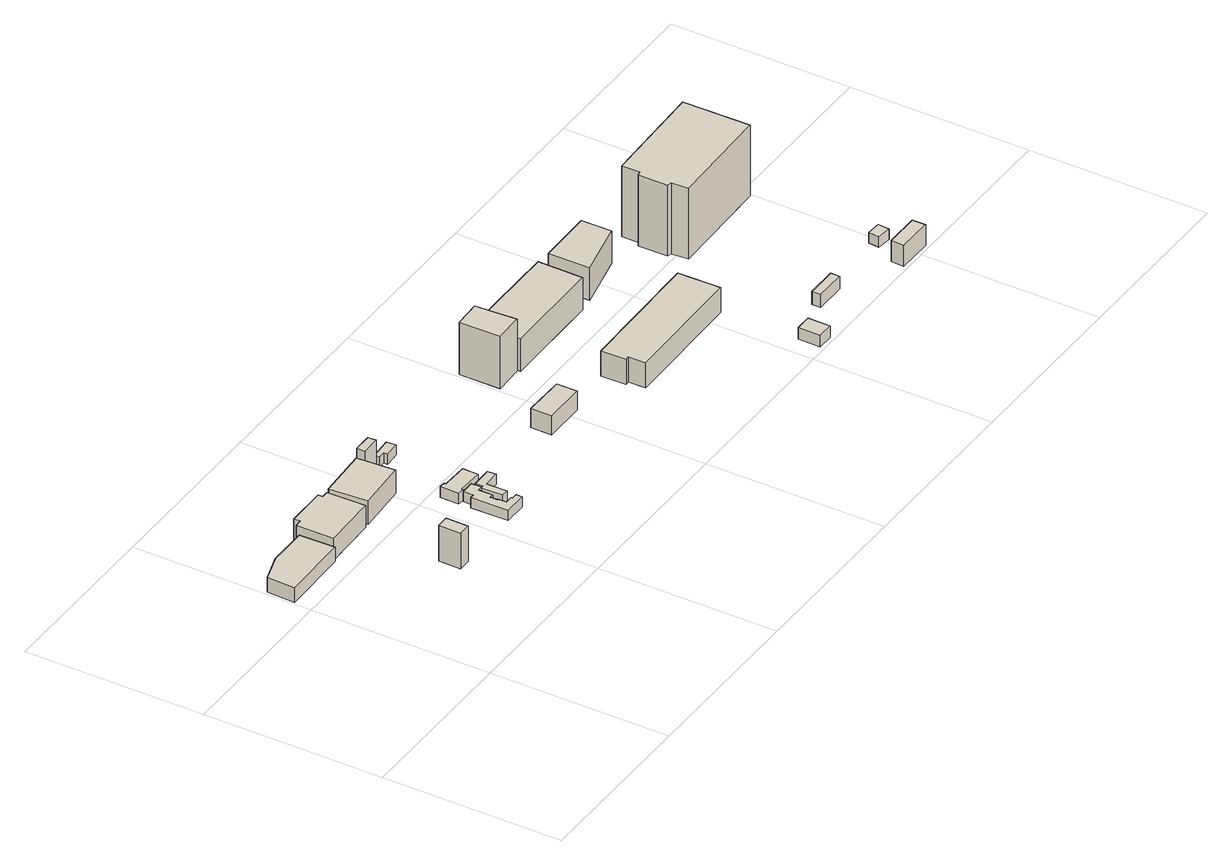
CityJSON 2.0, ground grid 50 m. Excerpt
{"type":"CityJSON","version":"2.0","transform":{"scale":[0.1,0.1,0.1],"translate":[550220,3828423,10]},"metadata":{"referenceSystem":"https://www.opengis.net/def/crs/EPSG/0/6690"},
"CityObjects":{
"building1":{"type":"Building","attributes":{"計測周辺長":60.32,"1/2500図郭":107,"区名":"平野区","町丁目名称":"瓜破南１丁目","街区番号":3,"class":"3001","usage":"454","measuredHeight":4.3,"storeysAboveGround":1,"BuildingDetailAttribute.buildingRoofEdgeArea":199,"BuildingDetailAttribute.buildingStructureType":"601","BuildingDetailAttribute.buildingStructureOrgType":"1","BuildingDetailAttribute.detailedUsage":"1930","BuildingDetailAttribute.specifiedBuildingCoverageRate":0.8,"BuildingDetailAttribute.surveyYear":2017,"BuildingRiverFloodingRiskAttribute.description":"10","BuildingRiverFloodingRiskAttribute.rank":"1","BuildingRiverFloodingRiskAttribute.depth":0.031,"BuildingRiverFloodingRiskAttribute.adminType":"2","BuildingRiverFloodingRiskAttribute.scale":"2","BuildingRiverFloodingRiskAttribute.duration":0,"BuildingIDAttribute.prefecture":"27","BuildingIDAttribute.city":"27126"},"geometry":[{"type":"Solid","lod":"1","boundaries":[[[[0,1,2,3,4]],[[3,5,6,4]],[[2,7,5,3]],[[1,8,7,2]],[[0,9,8,1]],[[4,6,9,0]],[[5,7,8,9,6]]]]}]},
"building2":{"type":"Building","attributes":{"計測周辺長":677.42,"1/2500図郭":107,"区名":"平野区","町丁目名称":"瓜破南１丁目","街区番号":3,"class":"3003","usage":"452","measuredHeight":10.5,"storeysAboveGround":7,"BuildingDetailAttribute.buildingRoofEdgeArea":13074.45,"BuildingDetailAttribute.buildingStructureType":"603","BuildingDetailAttribute.buildingStructureOrgType":"3","BuildingDetailAttribute.detailedUsage":"1620","BuildingDetailAttribute.specifiedBuildingCoverageRate":0.6,"BuildingDetailAttribute.surveyYear":2017,"BuildingRiverFloodingRiskAttribute.description":"10","BuildingRiverFloodingRiskAttribute.rank":"2","BuildingRiverFloodingRiskAttribute.depth":0.538,"BuildingRiverFloodingRiskAttribute.adminType":"2","BuildingRiverFloodingRiskAttribute.scale":"2","BuildingRiverFloodingRiskAttribute.duration":1.27,"BuildingIDAttribute.prefecture":"27","BuildingIDAttribute.city":"27126"},"geometry":[{"type":"Solid","lod":"1","boundaries":[[[[10,11,12,13,14]],[[13,15,16,14]],[[12,17,15,13]],[[11,18,17,12]],[[10,19,18,11]],[[14,16,19,10]],[[15,17,18,19,16]]]]}]},
"building3":{"type":"Building","attributes":{"計測周辺長":55.29,"1/2500図郭":107,"区名":"平野区","町丁目名称":"瓜破南１丁目","街区番号":3,"class":"3001","usage":"454","measuredHeight":6.5,"storeysAboveGround":1,"BuildingDetailAttribute.buildingRoofEdgeArea":181.92,"BuildingDetailAttribute.buildingStructureType":"610","BuildingDetailAttribute.buildingStructureOrgType":"2","BuildingDetailAttribute.detailedUsage":"1930","BuildingDetailAttribute.specifiedBuildingCoverageRate":0.8,"BuildingDetailAttribute.surveyYear":2017,"BuildingRiverFloodingRiskAttribute.description":"10","BuildingRiverFloodingRiskAttribute.rank":"1","BuildingRiverFloodingRiskAttribute.depth":0.08,"BuildingRiverFloodingRiskAttribute.adminType":"2","BuildingRiverFloodingRiskAttribute.scale":"2","BuildingRiverFloodingRiskAttribute.duration":0,"BuildingIDAttribute.prefecture":"27","BuildingIDAttribute.city":"27126"},"geometry":[{"type":"Solid","lod":"1","boundaries":[[[[20,21,22,23,24,25,26,27]],[[26,28,29,27]],[[25,30,28,26]],[[24,31,30,25]],[[23,32,31,24]],[[22,33,32,23]],[[21,34,33,22]],[[20,35,34,21]],[[27,29,35,20]],[[28,30,31,32,33,34,35,29]]]]}]},
"building4":{"type":"Building","attributes":{"計測周辺長":49.86,"1/2500図郭":107,"区名":"平野区","町丁目名称":"瓜破南１丁目","街区番号":3,"class":"3001","usage":"441","measuredHeight":7,"storeysAboveGround":1,"BuildingDetailAttribute.buildingRoofEdgeArea":152.02,"BuildingDetailAttribute.buildingStructureType":"610","BuildingDetailAttribute.buildingStructureOrgType":"2","BuildingDetailAttribute.detailedUsage":"1520","BuildingDetailAttribute.specifiedBuildingCoverageRate":0.8,"BuildingDetailAttribute.surveyYear":2017,"BuildingRiverFloodingRiskAttribute.description":"10","BuildingRiverFloodingRiskAttribute.rank":"1","BuildingRiverFloodingRiskAttribute.depth":0.08,"BuildingRiverFloodingRiskAttribute.adminType":"2","BuildingRiverFloodingRiskAttribute.scale":"2","BuildingRiverFloodingRiskAttribute.duration":0,"BuildingIDAttribute.prefecture":"27","BuildingIDAttribute.city":"27126"},"geometry":[{"type":"Solid","lod":"1","boundaries":[[[[36,37,38,39]],[[38,40,41,39]],[[37,42,40,38]],[[36,43,42,37]],[[39,41,43,36]],[[40,42,43,41]]]]}]},
"building5":{"type":"Building","attributes":{"class":"3001","BuildingDetailAttribute.specifiedBuildingCoverageRate":0.6,"BuildingDetailAttribute.surveyYear":2017,"BuildingRiverFloodingRiskAttribute.description":"10","BuildingRiverFloodingRiskAttribute.rank":"2","BuildingRiverFloodingRiskAttribute.depth":0.566,"BuildingRiverFloodingRiskAttribute.adminType":"2","BuildingRiverFloodingRiskAttribute.scale":"2","BuildingRiverFloodingRiskAttribute.duration":1.83,"BuildingIDAttribute.prefecture":"27","BuildingIDAttribute.city":"27126"},"geometry":[{"type":"Solid","lod":"1","boundaries":[[[[44,45,46,47,48,49,50,51,52,53,54,55,56,57,58,59]],[[58,60,61,59]],[[57,62,60,58]],[[56,63,62,57]],[[55,64,63,56]],[[54,65,64,55]],[[53,66,65,54]],[[52,67,66,53]],[[51,68,67,52]],[[50,69,68,51]],[[49,70,69,50]],[[48,71,70,49]],[[47,72,71,48]],[[46,73,72,47]],[[45,74,73,46]],[[44,75,74,45]],[[59,61,75,44]],[[60,62,63,64,65,66,67,68,69,70,71,72,73,74,75,61]]]]}]},
"building6":{"type":"Building","attributes":{"計測周辺長":26.12,"1/2500図郭":107,"区名":"平野区","町丁目名称":"瓜破南１丁目","街区番号":3,"class":"3001","usage":"454","measuredHeight":3.3,"storeysAboveGround":1,"BuildingDetailAttribute.buildingRoofEdgeArea":38.34,"BuildingDetailAttribute.buildingStructureType":"610","BuildingDetailAttribute.buildingStructureOrgType":"2","BuildingDetailAttribute.detailedUsage":"1930","BuildingDetailAttribute.specifiedBuildingCoverageRate":0.6,"BuildingDetailAttribute.surveyYear":2017,"BuildingRiverFloodingRiskAttribute.description":"10","BuildingRiverFloodingRiskAttribute.rank":"2","BuildingRiverFloodingRiskAttribute.depth":0.566,"BuildingRiverFloodingRiskAttribute.adminType":"2","BuildingRiverFloodingRiskAttribute.scale":"2","BuildingRiverFloodingRiskAttribute.duration":1.83,"BuildingIDAttribute.prefecture":"27","BuildingIDAttribute.city":"27126"},"geometry":[{"type":"Solid","lod":"1","boundaries":[[[[76,77,78,79,80,81,82,83]],[[82,84,85,83]],[[81,86,84,82]],[[80,87,86,81]],[[79,88,87,80]],[[78,89,88,79]],[[77,90,89,78]],[[76,91,90,77]],[[83,85,91,76]],[[84,86,87,88,89,90,91,85]]]]}]},
"building7":{"type":"Building","attributes":{"class":"3001","BuildingDetailAttribute.specifiedBuildingCoverageRate":0.6,"BuildingDetailAttribute.surveyYear":2017,"BuildingRiverFloodingRiskAttribute.description":"10","BuildingRiverFloodingRiskAttribute.rank":"2","BuildingRiverFloodingRiskAttribute.depth":0.566,"BuildingRiverFloodingRiskAttribute.adminType":"2","BuildingRiverFloodingRiskAttribute.scale":"2","BuildingRiverFloodingRiskAttribute.duration":1.83,"BuildingIDAttribute.prefecture":"27","BuildingIDAttribute.city":"27126"},"geometry":[{"type":"Solid","lod":"1","boundaries":[[[[92,93,94,95,96,97,98,99]],[[98,100,101,99]],[[97,102,100,98]],[[96,103,102,97]],[[95,104,103,96]],[[94,105,104,95]],[[93,106,105,94]],[[92,107,106,93]],[[99,101,107,92]],[[100,102,103,104,105,106,107,101]]]]}]},
"building8":{"type":"Building","attributes":{"class":"3001","measuredHeight":7.8,"BuildingDetailAttribute.specifiedBuildingCoverageRate":0.8,"BuildingDetailAttribute.surveyYear":2017,"BuildingRiverFloodingRiskAttribute.description":"2","BuildingRiverFloodingRiskAttribute.rank":"2","BuildingRiverFloodingRiskAttribute.depth":1.84,"BuildingRiverFloodingRiskAttribute.adminType":"1","BuildingRiverFloodingRiskAttribute.scale":"1","BuildingRiverFloodingRiskAttribute.duration":21.97,"BuildingIDAttribute.prefecture":"27","BuildingIDAttribute.city":"27126"},"geometry":[{"type":"Solid","lod":"1","boundaries":[[[[108,109,110,111]],[[110,112,113,111]],[[109,114,112,110]],[[108,115,114,109]],[[111,113,115,108]],[[112,114,115,113]]]]}]},
"building9":{"type":"Building","attributes":{"class":"3001","BuildingDetailAttribute.specifiedBuildingCoverageRate":0.8,"BuildingDetailAttribute.surveyYear":2017,"BuildingRiverFloodingRiskAttribute.description":"2","BuildingRiverFloodingRiskAttribute.rank":"2","BuildingRiverFloodingRiskAttribute.depth":2.04,"BuildingRiverFloodingRiskAttribute.adminType":"1","BuildingRiverFloodingRiskAttribute.scale":"1","BuildingRiverFloodingRiskAttribute.duration":21.97,"BuildingIDAttribute.prefecture":"27","BuildingIDAttribute.city":"27126"},"geometry":[{"type":"Solid","lod":"1","boundaries":[[[[116,117,118,119,120,121]],[[120,122,123,121]],[[119,124,122,120]],[[118,125,124,119]],[[117,126,125,118]],[[116,127,126,117]],[[121,123,127,116]],[[122,124,125,126,127,123]]]]}]},
"building10":{"type":"Building","attributes":{"class":"3001","measuredHeight":5.6,"BuildingDetailAttribute.specifiedBuildingCoverageRate":0.6,"BuildingDetailAttribute.surveyYear":2017,"BuildingRiverFloodingRiskAttribute.description":"10","BuildingRiverFloodingRiskAttribute.rank":"2","BuildingRiverFloodingRiskAttribute.depth":0.574,"BuildingRiverFloodingRiskAttribute.adminType":"2","BuildingRiverFloodingRiskAttribute.scale":"2","BuildingRiverFloodingRiskAttribute.duration":1.97,"BuildingIDAttribute.prefecture":"27","BuildingIDAttribute.city":"27126"},"geometry":[{"type":"Solid","lod":"1","boundaries":[[[[128,129,130,131]],[[130,132,133,131]],[[129,134,132,130]],[[128,135,134,129]],[[131,133,135,128]],[[132,134,135,133]]]]}]},
"building11":{"type":"Building","attributes":{"計測周辺長":39.02,"1/2500図郭":107,"区名":"平野区","町丁目名称":"瓜破南１丁目","街区番号":3,"class":"3002","usage":"441","measuredHeight":15.4,"storeysAboveGround":4,"BuildingDetailAttribute.buildingRoofEdgeArea":92.06,"BuildingDetailAttribute.buildingStructureType":"610","BuildingDetailAttribute.buildingStructureOrgType":"2","BuildingDetailAttribute.detailedUsage":"1510","BuildingDetailAttribute.specifiedBuildingCoverageRate":0.8,"BuildingDetailAttribute.surveyYear":2017,"BuildingRiverFloodingRiskAttribute.description":"2","BuildingRiverFloodingRiskAttribute.rank":"2","BuildingRiverFloodingRiskAttribute.depth":1.54,"BuildingRiverFloodingRiskAttribute.adminType":"1","BuildingRiverFloodingRiskAttribute.scale":"1","BuildingRiverFloodingRiskAttribute.duration":22.28,"BuildingIDAttribute.prefecture":"27","BuildingIDAttribute.city":"27126"},"geometry":[{"type":"Solid","lod":"1","boundaries":[[[[136,137,138,139]],[[138,140,141,139]],[[137,142,140,138]],[[136,143,142,137]],[[139,141,143,136]],[[140,142,143,141]]]]}]},
"building12":{"type":"Building","attributes":{"計測周辺長":84,"1/2500図郭":107,"区名":"平野区","町丁目名称":"瓜破南１丁目","街区番号":3,"class":"3001","usage":"441","measuredHeight":9.5,"storeysAboveGround":2,"BuildingDetailAttribute.buildingRoofEdgeArea":370.88,"BuildingDetailAttribute.buildingStructureType":"610","BuildingDetailAttribute.buildingStructureOrgType":"2","BuildingDetailAttribute.detailedUsage":"1510","BuildingDetailAttribute.specifiedBuildingCoverageRate":0.8,"BuildingDetailAttribute.surveyYear":2017,"BuildingRiverFloodingRiskAttribute.description":"2","BuildingRiverFloodingRiskAttribute.rank":"2","BuildingRiverFloodingRiskAttribute.depth":2.14,"BuildingRiverFloodingRiskAttribute.adminType":"1","BuildingRiverFloodingRiskAttribute.scale":"1","BuildingRiverFloodingRiskAttribute.duration":22.28,"BuildingIDAttribute.prefecture":"27","BuildingIDAttribute.city":"27126"},"geometry":[{"type":"Solid","lod":"1","boundaries":[[[[144,145,146,147]],[[146,148,149,147]],[[145,150,148,146]],[[144,151,150,145]],[[147,149,151,144]],[[148,150,151,149]]]]}]},
"building13":{"type":"Building","attributes":{"計測周辺長":97.66,"1/2500図郭":107,"区名":"平野区","町丁目名称":"瓜破南１丁目","街区番号":3,"class":"3001","usage":"412","measuredHeight":7.3,"storeysAboveGround":2,"BuildingDetailAttribute.buildingRoofEdgeArea":433.84,"BuildingDetailAttribute.buildingStructureType":"610","BuildingDetailAttribute.buildingStructureOrgType":"2","BuildingDetailAttribute.detailedUsage":"1130","BuildingDetailAttribute.specifiedBuildingCoverageRate":0.6,"BuildingDetailAttribute.surveyYear":2017,"BuildingRiverFloodingRiskAttribute.description":"10","BuildingRiverFloodingRiskAttribute.rank":"2","BuildingRiverFloodingRiskAttribute.depth":0.549,"BuildingRiverFloodingRiskAttribute.adminType":"2","BuildingRiverFloodingRiskAttribute.scale":"2","BuildingRiverFloodingRiskAttribute.duration":1.5,"BuildingIDAttribute.prefecture":"27","BuildingIDAttribute.city":"27126"},"geometry":[{"type":"Solid","lod":"1","boundaries":[[[[152,153,154,155,156,157]],[[156,158,159,157]],[[155,160,158,156]],[[154,161,160,155]],[[153,162,161,154]],[[152,163,162,153]],[[157,159,163,152]],[[158,160,161,162,163,159]]]]}]},
"building14":{"type":"Building","attributes":{"class":"3001","measuredHeight":3.4,"BuildingDetailAttribute.specifiedBuildingCoverageRate":0.6,"BuildingDetailAttribute.surveyYear":2017,"BuildingRiverFloodingRiskAttribute.description":"10","BuildingRiverFloodingRiskAttribute.rank":"1","BuildingRiverFloodingRiskAttribute.depth":0.031,"BuildingRiverFloodingRiskAttribute.adminType":"2","BuildingRiverFloodingRiskAttribute.scale":"2","BuildingRiverFloodingRiskAttribute.duration":0,"BuildingIDAttribute.prefecture":"27","BuildingIDAttribute.city":"27126"},"geometry":[{"type":"Solid","lod":"1","boundaries":[[[[164,165,166,167]],[[166,168,169,167]],[[165,170,168,166]],[[164,171,170,165]],[[167,169,171,164]],[[168,170,171,169]]]]}]},
"building15":{"type":"Building","attributes":{"計測周辺長":51.83,"1/2500図郭":107,"区名":"平野区","町丁目名称":"瓜破南１丁目","街区番号":3,"class":"3002","usage":"441","measuredHeight":9.7,"storeysAboveGround":3,"BuildingDetailAttribute.buildingRoofEdgeArea":157.5,"BuildingDetailAttribute.buildingStructureType":"610","BuildingDetailAttribute.buildingStructureOrgType":"2","BuildingDetailAttribute.detailedUsage":"1510","BuildingDetailAttribute.specifiedBuildingCoverageRate":0.8,"BuildingDetailAttribute.surveyYear":2017,"BuildingRiverFloodingRiskAttribute.description":"2","BuildingRiverFloodingRiskAttribute.rank":"2","BuildingRiverFloodingRiskAttribute.depth":2.35,"BuildingRiverFloodingRiskAttribute.adminType":"1","BuildingRiverFloodingRiskAttribute.scale":"1","BuildingRiverFloodingRiskAttribute.duration":22.37,"BuildingIDAttribute.prefecture":"27","BuildingIDAttribute.city":"27126"},"geometry":[{"type":"Solid","lod":"1","boundaries":[[[[172,173,174,175]],[[174,176,177,175]],[[173,178,176,174]],[[172,179,178,173]],[[175,177,179,172]],[[176,178,179,177]]]]}]},
"building16":{"type":"Building","attributes":{"class":"3001","measuredHeight":3.8,"BuildingDetailAttribute.specifiedBuildingCoverageRate":0.6,"BuildingDetailAttribute.surveyYear":2017,"BuildingRiverFloodingRiskAttribute.description":"10","BuildingRiverFloodingRiskAttribute.rank":"1","BuildingRiverFloodingRiskAttribute.depth":0.334,"BuildingRiverFloodingRiskAttribute.adminType":"2","BuildingRiverFloodingRiskAttribute.scale":"2","BuildingRiverFloodingRiskAttribute.duration":0,"BuildingIDAttribute.prefecture":"27","BuildingIDAttribute.city":"27126"},"geometry":[{"type":"Solid","lod":"1","boundaries":[[[[180,181,182,183]],[[182,184,185,183]],[[181,186,184,182]],[[180,187,186,181]],[[183,185,187,180]],[[184,186,187,185]]]]}]},
"building17":{"type":"Building","attributes":{"計測周辺長":33.3,"1/2500図郭":107,"区名":"平野区","町丁目名称":"瓜破南１丁目","街区番号":3,"class":"3003","usage":"452","measuredHeight":6.2,"storeysAboveGround":1,"BuildingDetailAttribute.buildingRoofEdgeArea":48.22,"BuildingDetailAttribute.buildingStructureType":"610","BuildingDetailAttribute.buildingStructureOrgType":"2","BuildingDetailAttribute.detailedUsage":"1620","BuildingDetailAttribute.specifiedBuildingCoverageRate":0.6,"BuildingDetailAttribute.surveyYear":2017,"BuildingRiverFloodingRiskAttribute.description":"2","BuildingRiverFloodingRiskAttribute.rank":"2","BuildingRiverFloodingRiskAttribute.depth":1.84,"BuildingRiverFloodingRiskAttribute.adminType":"1","BuildingRiverFloodingRiskAttribute.scale":"1","BuildingRiverFloodingRiskAttribute.duration":12.03,"BuildingIDAttribute.prefecture":"27","BuildingIDAttribute.city":"27126"},"geometry":[{"type":"Solid","lod":"1","boundaries":[[[[188,189,190,191]],[[190,192,193,191]],[[189,194,192,190]],[[188,195,194,189]],[[191,193,195,188]],[[192,194,195,193]]]]}]},
"building18":{"type":"Building","attributes":{"計測周辺長":99.07,"1/2500図郭":107,"区名":"平野区","町丁目名称":"瓜破南１丁目","街区番号":3,"class":"3002","usage":"403","measuredHeight":20.9,"storeysAboveGround":4,"BuildingDetailAttribute.buildingRoofEdgeArea":568.84,"BuildingDetailAttribute.buildingStructureType":"610","BuildingDetailAttribute.buildingStructureOrgType":"2","BuildingDetailAttribute.detailedUsage":"1421","BuildingDetailAttribute.specifiedBuildingCoverageRate":0.8,"BuildingDetailAttribute.surveyYear":2017,"BuildingRiverFloodingRiskAttribute.description":"2","BuildingRiverFloodingRiskAttribute.rank":"2","BuildingRiverFloodingRiskAttribute.depth":0.641,"BuildingRiverFloodingRiskAttribute.adminType":"1","BuildingRiverFloodingRiskAttribute.scale":"1","BuildingRiverFloodingRiskAttribute.duration":8.3,"BuildingIDAttribute.prefecture":"27","BuildingIDAttribute.city":"27126"},"geometry":[{"type":"Solid","lod":"1","boundaries":[[[[196,197,198,199,200,201,202,203]],[[202,204,205,203]],[[201,206,204,202]],[[200,207,206,201]],[[199,208,207,200]],[[198,209,208,199]],[[197,210,209,198]],[[196,211,210,197]],[[203,205,211,196]],[[204,206,207,208,209,210,211,205]]]]}]},
"building19":{"type":"Building","attributes":{"class":"3001","measuredHeight":3.1,"BuildingDetailAttribute.specifiedBuildingCoverageRate":0.6,"BuildingDetailAttribute.surveyYear":2017,"BuildingRiverFloodingRiskAttribute.description":"10","BuildingRiverFloodingRiskAttribute.rank":"1","BuildingRiverFloodingRiskAttribute.depth":0.093,"BuildingRiverFloodingRiskAttribute.adminType":"2","BuildingRiverFloodingRiskAttribute.scale":"2","BuildingRiverFloodingRiskAttribute.duration":0,"BuildingIDAttribute.prefecture":"27","BuildingIDAttribute.city":"27126"},"geometry":[{"type":"Solid","lod":"1","boundaries":[[[[212,213,214,215]],[[214,216,217,215]],[[213,218,216,214]],[[212,219,218,213]],[[215,217,219,212]],[[216,218,219,217]]]]}]}
},
"vertices":[
[8,628,3],[85,651,3],[197,652,3],[199,553,3],[6,549,3],[199,553,46],[6,549,46],[197,652,46],[85,651,46],[8,628,46],
[366,343,2],[365,281,2],[330,281,2],[331,343,2],[364,343,2],[331,343,107],[364,343,107],[330,281,107],[365,281,107],[366,343,107],
[200,662,4],[220,663,4],[219,681,4],[334,682,4],[334,669,4],[354,669,4],[356,562,4],[200,558,4],[356,562,69],[200,558,69],[354,669,69],[334,669,69],[334,682,69],[219,681,69],[220,663,69],[200,662,69],
[361,669,5],[504,677,5],[510,571,5],[368,562,5],[510,571,75],[368,562,75],[504,677,75],[361,669,75],
[558,285,2],[557,389,2],[569,389,2],[569,418,2],[607,418,2],[608,389,2],[593,389,2],[594,350,2],[583,350,2],[583,330,2],[586,330,2],[586,307,2],[608,307,2],[608,303,2],[624,303,2],[624,285,2],[624,303,32],[624,285,32],[608,303,32],[608,307,32],[586,307,32],[586,330,32],[583,330,32],[583,350,32],[594,350,32],[593,389,32],[608,389,32],[607,418,32],[569,418,32],[569,389,32],[557,389,32],[558,285,32],
[555,421,2],[556,474,2],[574,473,2],[573,468,2],[647,466,2],[646,422,2],[574,425,2],[574,420,2],[574,425,34],[574,420,34],[646,422,34],[647,466,34],[573,468,34],[574,473,34],[556,474,34],[555,421,34],
[604,389,2],[613,389,2],[613,410,2],[670,411,2],[671,386,2],[625,385,2],[626,329,2],[605,329,2],[626,329,32],[605,329,32],[625,385,32],[671,386,32],[670,411,32],[613,410,32],[613,389,32],[604,389,32],
[525,665,8],[525,689,8],[577,689,8],[578,666,8],[577,689,86],[578,666,86],[525,689,86],[525,665,86],
[599,658,8],[580,657,8],[579,672,8],[641,676,8],[643,650,8],[600,647,8],[643,650,38],[600,647,38],[641,676,38],[579,672,38],[580,657,38],[599,658,38],
[913,377,2],[913,436,2],[1032,435,2],[1032,377,2],[1032,435,58],[1032,377,58],[913,436,58],[913,377,58],
[1007,693,5],[1084,696,5],[1090,581,5],[1008,578,5],[1090,581,159],[1008,578,159],[1084,696,159],[1007,693,159],
[1095,574,4],[1094,701,4],[1389,702,4],[1388,577,4],[1389,702,99],[1388,577,99],[1094,701,99],[1095,574,99],
[1193,332,2],[1181,331,2],[1180,401,2],[1549,408,2],[1551,289,2],[1194,283,2],[1551,289,76],[1194,283,76],[1549,408,76],[1180,401,76],[1181,331,76],[1193,332,76],
[1550,10,5],[1550,72,5],[1596,72,5],[1596,10,5],[1596,72,39],[1596,10,39],[1550,72,39],[1550,10,39],
[1429,698,4],[1586,700,4],[1587,616,4],[1430,582,4],[1587,616,100],[1430,582,100],[1586,700,100],[1429,698,100],
[1689,92,5],[1689,117,5],[1777,117,5],[1777,92,5],[1777,117,43],[1777,92,43],[1689,117,43],[1689,92,43],
[1932,7,8],[1933,43,8],[2032,43,8],[2032,6,8],[2032,43,70],[2032,6,70],[1933,43,70],[1932,7,70],
[1683,507,13],[1671,509,13],[1670,592,13],[1682,595,13],[1682,645,13],[1982,655,13],[1984,468,13],[1686,460,13],[1984,468,222],[1686,460,222],[1982,655,222],[1682,645,222],[1682,595,222],[1670,592,222],[1671,509,222],[1683,507,222],
[1970,99,7],[1973,130,7],[2013,127,7],[2010,95,7],[2013,127,38],[2010,95,38],[1973,130,38],[1970,99,38]
]}
